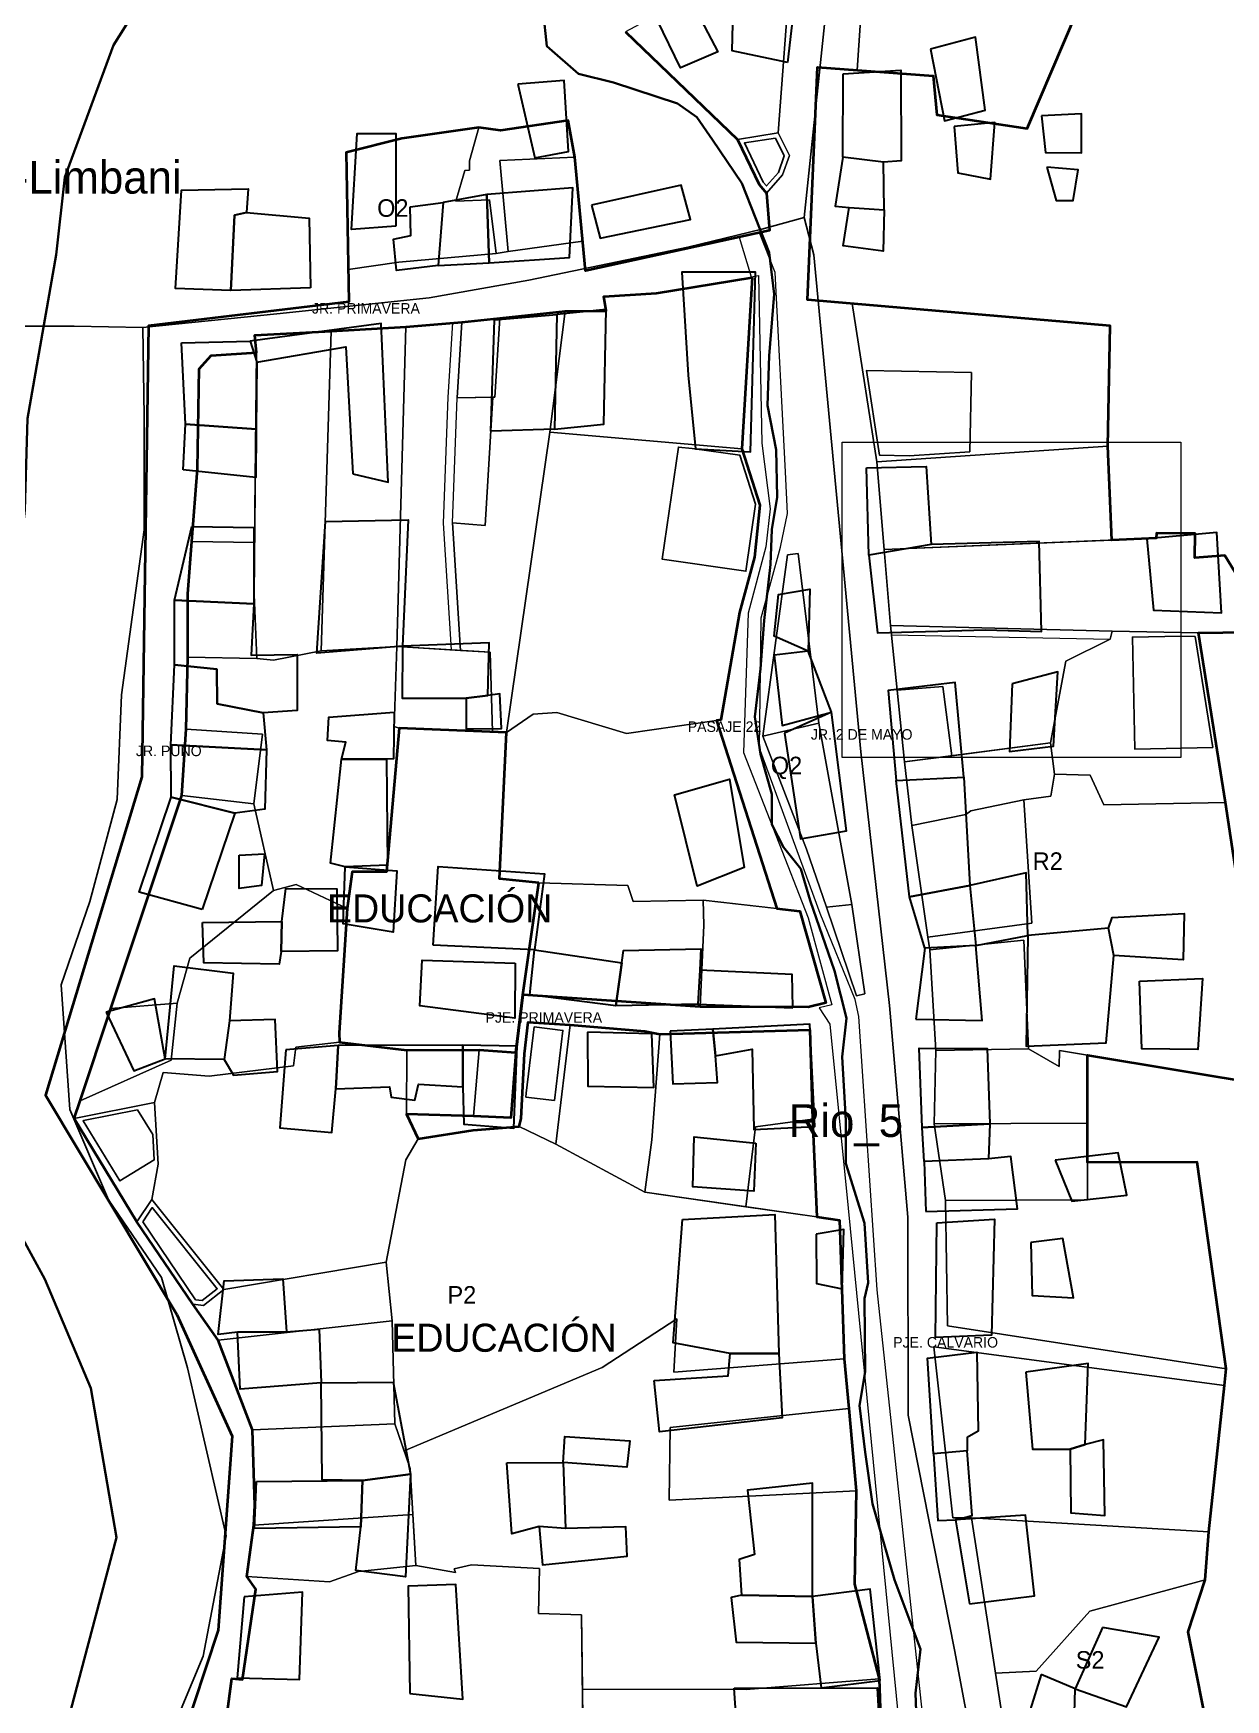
# Model space of a CAD drawing. Header units: metres. Extents: x 425183 to 426000, y 8434421 to 8436790.
# Drawn here: x 425472.6 to 425600, y 8435413.9 to 8435591.9 of the extents above; entities that cross this region are included whole.
import ezdxf
from ezdxf.enums import TextEntityAlignment as Align

# ---------------------------------------------------------------- set-up
doc = ezdxf.new("R2010")
doc.units = ezdxf.units.M
for name, color, linetype, lineweight in [('01_RIOS_Y_CUENCAS', 140, 'Continuous', 35), ('02_CALLES_Y_VIAS', 7, 'Continuous', 25), ('03_MANZANAS_ROTULOS', 6, 'Continuous', 35), ('04_LOTES_PREDIALES', 7, 'Continuous', 15), ('05_HUELLAS_CASAS_USUARIO', 30, 'Continuous', 30), ('06_HUELLAS_CASAS_COMPLEMENTO', 4, 'Continuous', 25), ('07_EQUIPAMIENTOS', 3, 'Continuous', 40)]:
    doc.layers.add(name, color=color, linetype=linetype, lineweight=lineweight)
doc.layers.add('08_TOPONIMIA_ROTULOS', color=7, linetype='Continuous')

msp = doc.modelspace()

# ---------------------------------------------------------------- linework, layer by layer
at = {"layer": '01_RIOS_Y_CUENCAS'}
for points in [[(425459.67, 8435269.37), (425460.28, 8435287.76), (425459.98, 8435300.02), (425463.96, 8435319.65), (425463.96, 8435333.44), (425463.35, 8435347.24), (425461.2, 8435361.95), (425461.2, 8435376.06), (425466.42, 8435391.39), (425476.23, 8435411.62), (425481.44, 8435431.24), (425478.68, 8435447.19), (425473.77, 8435458.84), (425466.72, 8435471.71), (425464.27, 8435487.96), (425464.27, 8435496.24), (425465.19, 8435513.1), (425470.09, 8435525.98), (425471.63, 8435541), (425471.93, 8435550.81), (425475, 8435568.29), (425475.92, 8435576.57), (425481.13, 8435590.67), (425485.73, 8435598.03)], [(425567.05, 8435408.86), (425566.82, 8435414.61), (425567.36, 8435419.29), (425564.6, 8435426.72), (425562.22, 8435434.85), (425561.46, 8435440.36), (425560.84, 8435445.35), (425561.46, 8435448.95), (425561.38, 8435456.77), (425561.76, 8435458.45), (425561.38, 8435464.81), (425559.39, 8435471.18), (425559.39, 8435475.78), (425559.01, 8435482.6), (425559.47, 8435486.74), (425558.16, 8435491.79), (425555.56, 8435499.31), (425554.56, 8435502.68), (425552.72, 8435504.98), (425551.49, 8435507.43), (425551.49, 8435510.65), (425550.27, 8435514.94), (425549.65, 8435518.93), (425550.27, 8435524.06), (425550.65, 8435529.2), (425551.34, 8435535.18), (425551.49, 8435538.93), (425552.03, 8435542.38), (425551.95, 8435547.44), (425551.03, 8435552.19), (425551.19, 8435557.48), (425551.72, 8435564.07), (425551.19, 8435568.52), (425548.27, 8435575.95), (425545.13, 8435580.55), (425543.45, 8435583), (425541.38, 8435584.46), (425534.55, 8435586.68), (425530.8, 8435587.6), (425527.43, 8435590.59), (425527.04, 8435594.27)]]:
    msp.add_lwpolyline(points, dxfattribs=at)
at = {"layer": '02_CALLES_Y_VIAS'}
for points in [[(425447.2, 8435354.17), (425451.46, 8435356.92), (425471.94, 8435355.45), (425513.08, 8435352.6), (425531.96, 8435349.69), (425554.19, 8435350.13), (425565.2, 8435356.28), (425576.19, 8435366.53), (425574.22, 8435402.17), (425570.99, 8435419.24), (425566.06, 8435444.29), (425566, 8435465.45), (425564.06, 8435488.09), (425560.99, 8435515.19), (425555.98, 8435568.27), (425554.94, 8435572.26), (425557.67, 8435598.35)], [(425484.26, 8435560.51), (425498.59, 8435561.98), (425514.84, 8435563.67), (425525.49, 8435565.59), (425542.51, 8435569.11), (425550.4, 8435571.03), (425554.94, 8435572.26)], [(425471.94, 8435355.45), (425474.1, 8435360.31), (425472.61, 8435369.81), (425477.66, 8435384.22), (425485.02, 8435404.92), (425490.69, 8435418.56), (425493.15, 8435431.43), (425489.01, 8435449.37), (425486.25, 8435459.03), (425480.58, 8435467.31), (425476.44, 8435476.96), (425475.52, 8435490.3), (425478.58, 8435499.19), (425481.5, 8435510.07), (425481.96, 8435521.26), (425484.41, 8435538.89), (425484.41, 8435551), (425484.26, 8435560.51), (425476.9, 8435560.66), (425466.63, 8435560.66), (425458.04, 8435560.66), (425454.86, 8435563.38)]]:
    msp.add_lwpolyline(points, dxfattribs=at)
at = {"layer": '04_LOTES_PREDIALES'}
for points in [[(425597.25, 8435636.02), (425596.51, 8435633.26), (425589.92, 8435625.15), (425586.67, 8435600.32), (425578.76, 8435581.78), (425569.12, 8435583.23), (425568.73, 8435587.41), (425560.61, 8435588.02), (425561.93, 8435607.67), (425563.08, 8435617.91), (425563.73, 8435628.69), (425566.29, 8435641.13), (425574.08, 8435641.5), (425578.21, 8435634.94), (425578.57, 8435634.06), (425576.37, 8435626.68), (425579.97, 8435626.59), (425579.91, 8435635.04), (425579.24, 8435636.26), (425578.53, 8435638.66), (425579.77, 8435638.84), (425597.25, 8435636.02)], [(425586.67, 8435600.32), (425575.57, 8435599.98), (425570.67, 8435605.99), (425561.93, 8435607.67), (425560.61, 8435588.02), (425568.73, 8435587.41), (425569.12, 8435583.23), (425578.76, 8435581.78), (425586.67, 8435600.32)], [(425547.81, 8435580.61), (425552.15, 8435581.31), (425553.48, 8435598.86), (425549.48, 8435599.44), (425535.83, 8435592.1), (425547.81, 8435580.61)], [(425529.71, 8435582.63), (425530.44, 8435578.7), (425531.27, 8435569.73), (425523.29, 8435568.65), (425522.01, 8435568.42), (425511.6, 8435567.5), (425506.21, 8435566.72), (425505.98, 8435579.22), (425511.94, 8435580.72), (425520.16, 8435581.88), (425522.49, 8435581.57), (425529.71, 8435582.63)], [(425519.18, 8435578.32), (425520.16, 8435581.88), (425511.94, 8435580.72), (425505.98, 8435579.22), (425506.21, 8435566.72), (425511.6, 8435567.5), (425522.01, 8435568.42), (425521.31, 8435574.17), (425517.72, 8435574.02), (425518.67, 8435577.28), (425519.17, 8435577.32), (425519.18, 8435578.32)], [(425529.71, 8435582.63), (425522.49, 8435581.57), (425520.16, 8435581.88), (425519.18, 8435578.32), (425519.17, 8435577.32), (425518.67, 8435577.28), (425517.72, 8435574.02), (425521.31, 8435574.17), (425522.01, 8435568.42), (425523.29, 8435568.65), (425522.4, 8435578.36), (425530.44, 8435578.7), (425529.71, 8435582.63)], [(425552.15, 8435581.31), (425547.81, 8435580.61), (425550.12, 8435575.79), (425550.89, 8435574.87), (425552.62, 8435576.82), (425553.35, 8435578.89), (425552.15, 8435581.31)], [(425530.44, 8435578.7), (425522.4, 8435578.36), (425523.29, 8435568.65), (425531.27, 8435569.73), (425530.44, 8435578.7)], [(425549.37, 8435565.86), (425539.16, 8435564.18), (425533.52, 8435563.83), (425533.78, 8435562.3), (425529.38, 8435562.27), (425527.75, 8435549.32), (425548.28, 8435547.55), (425549.37, 8435565.86)], [(425522.42, 8435561.51), (425521.86, 8435553.08), (425521.66, 8435553.07), (425520.84, 8435539.35), (425517.35, 8435539.63), (425518.2, 8435526.01), (425521.39, 8435525.81), (425521.63, 8435517.31), (425523.13, 8435517.26), (425527.75, 8435549.32), (425529.38, 8435562.27), (425522.42, 8435561.51)], [(425587.65, 8435560.69), (425560.06, 8435563.07), (425562.71, 8435546.17), (425587.4, 8435547.84), (425587.65, 8435560.69)], [(425587.65, 8435560.69), (425587.4, 8435547.84), (425587.81, 8435537.8), (425592.56, 8435537.99), (425592.57, 8435538.54), (425596.72, 8435538.51), (425596.69, 8435535.91), (425599.88, 8435536.14), (425604.86, 8435527.99), (425597.06, 8435527.9), (425599.95, 8435509.78), (425604.51, 8435479.57), (425585.22, 8435482.77), (425585.22, 8435475.52), (425585.22, 8435471.32), (425596.92, 8435471.33), (425600.04, 8435449.25), (425570.25, 8435453.85), (425570.02, 8435467.25), (425568.82, 8435475.42), (425569.02, 8435483.26), (425568.35, 8435494.04), (425568.16, 8435495.38), (425566.43, 8435507.3), (425565.64, 8435514.11), (425564.87, 8435521.77), (425564.17, 8435528.68), (425563.48, 8435536.8), (425562.71, 8435546.17), (425560.06, 8435563.07), (425587.65, 8435560.69)], [(425504.38, 8435560.14), (425496.24, 8435559.68), (425496.4, 8435557.84), (425496.14, 8435531.99), (425496.43, 8435525.14), (425498.22, 8435524.98), (425503.33, 8435525.96), (425504.38, 8435560.14)], [(425512.36, 8435560.58), (425504.38, 8435560.14), (425503.33, 8435525.96), (425511.41, 8435526.44), (425512.36, 8435560.58)], [(425512.36, 8435560.58), (425511.41, 8435526.44), (425518.2, 8435526.01), (425517.35, 8435539.63), (425520.84, 8435539.35), (425521.66, 8435553.07), (425517.86, 8435553.01), (425518.34, 8435561.1), (425512.36, 8435560.58)], [(425517.22, 8435526.07), (425518.2, 8435526.01), (425517.35, 8435539.63), (425517.86, 8435553.01), (425518.34, 8435561.1), (425517.34, 8435561.01), (425516.86, 8435553.06), (425516.36, 8435539.6), (425517.22, 8435526.07)], [(425518.34, 8435561.1), (425517.86, 8435553.01), (425521.86, 8435553.08), (425522.42, 8435561.51), (425518.34, 8435561.1)], [(425490.28, 8435556.11), (425490.09, 8435545.41), (425489.5, 8435537.64), (425496.2, 8435537.54), (425496.4, 8435557.84), (425491.56, 8435557.52), (425490.28, 8435556.11)], [(425527.75, 8435549.32), (425523.13, 8435517.26), (425525.97, 8435519.22), (425528.51, 8435519.39), (425535.93, 8435517.15), (425546.03, 8435518.61), (425548.03, 8435530.08), (425549.62, 8435535.97), (425550.19, 8435541.54), (425548.28, 8435547.55), (425527.75, 8435549.32)], [(425559.01, 8435548.25), (425595.19, 8435548.25), (425595.19, 8435514.57), (425559.01, 8435514.57), (425559.01, 8435548.25)], [(425587.4, 8435547.84), (425562.71, 8435546.17), (425563.48, 8435536.8), (425587.81, 8435537.8), (425587.4, 8435547.84)], [(425489.05, 8435532.05), (425489.08, 8435525.3), (425496.43, 8435525.14), (425496.14, 8435531.99), (425496.2, 8435537.54), (425489.5, 8435537.64), (425489.05, 8435532.05)], [(425596.69, 8435535.91), (425596.72, 8435538.51), (425592.57, 8435538.54), (425592.56, 8435537.99), (425563.48, 8435536.8), (425564.17, 8435528.68), (425587.86, 8435528.08), (425597.06, 8435527.9), (425604.86, 8435527.99), (425599.88, 8435536.14), (425596.69, 8435535.91)], [(425554.28, 8435536.36), (425553.14, 8435536.23), (425550.51, 8435516.86), (425556.51, 8435518.25), (425554.28, 8435536.36)], [(425554.28, 8435536.36), (425556.51, 8435518.25), (425560.02, 8435498.86), (425561.42, 8435489.31), (425560.54, 8435489.12), (425557.33, 8435498.59), (425555.17, 8435504.77), (425550.51, 8435516.86), (425553.14, 8435536.23), (425554.28, 8435536.36)], [(425587.65, 8435527.2), (425587.86, 8435528.08), (425564.17, 8435528.68), (425564.87, 8435521.77), (425569.75, 8435522.15), (425570.7, 8435514.76), (425581.26, 8435516.13), (425582.89, 8435524.88), (425587.65, 8435527.2)], [(425564.27, 8435527.68), (425587.65, 8435527.2), (425587.86, 8435528.08), (425564.17, 8435528.68), (425564.27, 8435527.68)], [(425597.06, 8435527.9), (425587.86, 8435528.08), (425587.65, 8435527.2), (425582.89, 8435524.88), (425581.26, 8435516.13), (425581.7, 8435512.81), (425585.5, 8435512.69), (425586.95, 8435509.5), (425599.95, 8435509.78), (425597.06, 8435527.9)], [(425488.89, 8435517.61), (425497.03, 8435517.08), (425496.11, 8435509.63), (425498.21, 8435500.37), (425500.63, 8435501), (425506.1, 8435498.43), (425506.63, 8435502.34), (425510.28, 8435502.36), (425511.64, 8435517.7), (425511.13, 8435517.9), (425511.41, 8435526.44), (425503.33, 8435525.96), (425498.22, 8435524.98), (425496.43, 8435525.14), (425489.08, 8435525.3), (425488.89, 8435517.61)], [(425511.41, 8435526.44), (425511.13, 8435517.9), (425511.64, 8435517.7), (425521.63, 8435517.31), (425521.39, 8435525.81), (425511.41, 8435526.44)], [(425569.75, 8435522.15), (425564.87, 8435521.77), (425565.64, 8435514.11), (425570.7, 8435514.76), (425569.75, 8435522.15)], [(425535.93, 8435517.15), (425528.51, 8435519.39), (425525.97, 8435519.22), (425523.13, 8435517.26), (425522.36, 8435501.62), (425526.59, 8435501.18), (425536.08, 8435500.89), (425536.65, 8435499.18), (425544.15, 8435499.32), (425552, 8435498.44), (425545.58, 8435518.54), (425535.93, 8435517.15)], [(425488.41, 8435510.52), (425496.11, 8435509.63), (425497.03, 8435517.08), (425488.89, 8435517.61), (425488.41, 8435510.52)], [(425556.51, 8435518.25), (425550.51, 8435516.86), (425555.17, 8435504.77), (425557.33, 8435498.59), (425560.02, 8435498.86), (425556.51, 8435518.25)], [(425581.26, 8435516.13), (425565.64, 8435514.11), (425566.43, 8435507.3), (425572.21, 8435508.49), (425572.73, 8435508.89), (425578.41, 8435510.04), (425581.28, 8435510.44), (425581.7, 8435512.81), (425581.26, 8435516.13)], [(425599.95, 8435509.78), (425586.95, 8435509.5), (425585.5, 8435512.69), (425581.7, 8435512.81), (425581.28, 8435510.44), (425578.41, 8435510.04), (425579.26, 8435496.87), (425568.16, 8435495.38), (425568.35, 8435494.04), (425578.4, 8435495.07), (425578.92, 8435483.43), (425582.17, 8435481.57), (425582.21, 8435483.27), (425604.51, 8435479.57), (425599.95, 8435509.78)], [(425487.92, 8435488.32), (425489.27, 8435493.13), (425498.21, 8435500.37), (425496.11, 8435509.63), (425488.41, 8435510.52), (425480.84, 8435487.75), (425487.92, 8435488.32)], [(425578.41, 8435510.04), (425572.73, 8435508.89), (425572.21, 8435508.49), (425566.43, 8435507.3), (425568.16, 8435495.38), (425579.26, 8435496.87), (425578.41, 8435510.04)], [(425476.91, 8435475.99), (425485.49, 8435477.71), (425486.41, 8435480.93), (425491.34, 8435480.51), (425500.37, 8435481.63), (425500.6, 8435483.62), (425505.26, 8435484.16), (425505.22, 8435485.16), (425506.1, 8435498.43), (425500.63, 8435501), (425498.21, 8435500.37), (425489.27, 8435493.13), (425487.92, 8435488.32), (425487.28, 8435482.25), (425477.57, 8435477.88), (425476.91, 8435475.99)], [(425544.2, 8435496.67), (425544.15, 8435499.32), (425536.65, 8435499.18), (425536.08, 8435500.89), (425526.59, 8435501.18), (425524.85, 8435489.21), (425543.8, 8435487.93), (425544.2, 8435496.67)], [(425554.48, 8435498.16), (425544.15, 8435499.32), (425544.2, 8435496.67), (425543.8, 8435487.93), (425555.35, 8435487.91), (425557.25, 8435488.35), (425554.48, 8435498.16)], [(425560.02, 8435498.86), (425557.33, 8435498.59), (425560.54, 8435489.12), (425561.42, 8435489.31), (425560.02, 8435498.86)], [(425578.4, 8435495.07), (425568.35, 8435494.04), (425569.02, 8435483.26), (425578.92, 8435483.43), (425578.4, 8435495.07)], [(425477.57, 8435477.88), (425487.28, 8435482.25), (425487.92, 8435488.32), (425480.84, 8435487.75), (425477.57, 8435477.88)], [(425529.93, 8435486.02), (425525.44, 8435486.29), (425525.05, 8435482.91), (425524.68, 8435476.02), (425524.46, 8435475.15), (425528.38, 8435473.26), (425529.93, 8435486.02)], [(425539.52, 8435485.01), (425537.9, 8435485.34), (425529.93, 8435486.02), (425528.38, 8435473.26), (425537.89, 8435468.15), (425538.66, 8435473.74), (425539.52, 8435485.01)], [(425555.52, 8435485.47), (425539.52, 8435485.01), (425538.66, 8435473.74), (425537.89, 8435468.15), (425548.68, 8435466.58), (425549.74, 8435475.12), (425555.83, 8435475.92), (425555.52, 8435485.47)], [(425492.91, 8435457.73), (425510.26, 8435460.65), (425512.35, 8435471.6), (425513.69, 8435473.83), (425512.45, 8435476.45), (425512.46, 8435483.3), (425505.26, 8435484.16), (425500.6, 8435483.62), (425500.37, 8435481.63), (425491.34, 8435480.51), (425486.41, 8435480.93), (425485.49, 8435477.71), (425485.91, 8435471.13), (425485.23, 8435467.34), (425492.91, 8435457.73)], [(425520.21, 8435483.34), (425512.46, 8435483.3), (425512.45, 8435476.45), (425519.6, 8435476.27), (425520.21, 8435483.34)], [(425524.1, 8435483.05), (425520.21, 8435483.34), (425519.6, 8435476.27), (425523.59, 8435476.07), (425524.1, 8435483.05)], [(425582.21, 8435483.27), (425582.17, 8435481.57), (425578.92, 8435483.43), (425569.02, 8435483.26), (425568.82, 8435475.42), (425585.22, 8435475.52), (425585.22, 8435482.77), (425582.21, 8435483.27)], [(425476.91, 8435475.99), (425483.63, 8435464.98), (425485.23, 8435467.34), (425485.91, 8435471.13), (425485.49, 8435477.71), (425476.91, 8435475.99)], [(425558.72, 8435465.13), (425537.89, 8435468.15), (425528.38, 8435473.26), (425524.46, 8435475.15), (425519.57, 8435474.75), (425513.69, 8435473.83), (425512.35, 8435471.6), (425510.26, 8435460.65), (425510.9, 8435454.38), (425511.17, 8435443.39), (425512.18, 8435440.51), (425533.34, 8435449.4), (425541.34, 8435454.6), (425541.01, 8435448.91), (425559.2, 8435450.34), (425558.72, 8435465.13)], [(425555.83, 8435475.92), (425549.74, 8435475.12), (425548.68, 8435466.58), (425556.3, 8435465.48), (425555.83, 8435475.92)], [(425585.22, 8435475.52), (425568.82, 8435475.42), (425570.02, 8435467.25), (425585.22, 8435467.32), (425585.22, 8435475.52)], [(425600.04, 8435449.25), (425596.92, 8435471.33), (425585.22, 8435471.32), (425585.22, 8435467.32), (425570.02, 8435467.25), (425570.25, 8435453.85), (425600.04, 8435449.25)], [(425483.63, 8435464.98), (425489.6, 8435456.16), (425490.74, 8435456.03), (425492.91, 8435457.73), (425485.23, 8435467.34), (425483.63, 8435464.98)], [(425510.26, 8435460.65), (425492.91, 8435457.73), (425490.74, 8435456.03), (425489.6, 8435456.16), (425492.31, 8435452.32), (425510.9, 8435454.38), (425510.26, 8435460.65)], [(425510.9, 8435454.38), (425492.31, 8435452.32), (425495.99, 8435442.75), (425511.17, 8435443.39), (425510.9, 8435454.38)], [(425540.62, 8435442.98), (425559.71, 8435445.01), (425559.2, 8435450.34), (425541.01, 8435448.91), (425541.34, 8435454.6), (425533.34, 8435449.4), (425512.18, 8435440.51), (425512.84, 8435438.62), (425513.44, 8435428.24), (425517.67, 8435427.48), (425517.52, 8435427.9), (425519.37, 8435428.33), (425526.66, 8435427.93), (425526.53, 8435423.13), (425531.13, 8435422.98), (425531.23, 8435415.03), (425548.73, 8435415), (425562.94, 8435416.13), (425560.3, 8435426.25), (425560.48, 8435436.24), (425540.5, 8435435.23), (425540.62, 8435442.98)], [(425599.87, 8435447.49), (425568.79, 8435451.62), (425570.82, 8435433.33), (425572.82, 8435433.34), (425598.17, 8435431.83), (425599.87, 8435447.49)], [(425599.87, 8435447.49), (425598.17, 8435431.83), (425597.8, 8435426.7), (425595.96, 8435421.15), (425598.43, 8435408.84), (425598.74, 8435396.85), (425591.88, 8435388.77), (425596.47, 8435386.77), (425593.24, 8435380), (425591.68, 8435361.62), (425589.85, 8435357.02), (425589.28, 8435354.43), (425581.47, 8435359.01), (425577.64, 8435362.81), (425579.67, 8435371.27), (425578.99, 8435380.29), (425577.8, 8435391.63), (425576.77, 8435400.67), (425576.3, 8435410.81), (425575.37, 8435416.74), (425572.82, 8435433.34), (425570.82, 8435433.33), (425568.79, 8435451.62), (425599.87, 8435447.49)], [(425559.71, 8435445.01), (425540.62, 8435442.98), (425540.5, 8435435.23), (425560.48, 8435436.24), (425559.71, 8435445.01)], [(425511.17, 8435443.39), (425495.99, 8435442.75), (425496.24, 8435434.65), (425496.11, 8435432.56), (425513.12, 8435433.68), (425512.84, 8435438.62), (425511.17, 8435443.39)], [(425513.12, 8435433.68), (425496.11, 8435432.56), (425495.37, 8435427.06), (425504.21, 8435426.51), (425507.32, 8435427.61), (425513.44, 8435428.24), (425513.12, 8435433.68)], [(425598.17, 8435431.83), (425572.82, 8435433.34), (425575.37, 8435416.74), (425579.72, 8435416.94), (425585.45, 8435423.36), (425597.8, 8435426.7), (425598.17, 8435431.83)], [(425531.13, 8435422.98), (425526.53, 8435423.13), (425526.66, 8435427.93), (425519.37, 8435428.33), (425517.52, 8435427.9), (425517.67, 8435427.48), (425513.44, 8435428.24), (425507.32, 8435427.61), (425504.21, 8435426.51), (425495.37, 8435427.06), (425496.32, 8435425.71), (425494.9, 8435416.06), (425493.75, 8435416.16), (425492.32, 8435405.16), (425490.29, 8435404.89), (425487.52, 8435395.33), (425513.36, 8435395.65), (425513.33, 8435398.45), (425523.89, 8435400.7), (425531.4, 8435401.88), (425531.13, 8435422.98)], [(425595.96, 8435421.15), (425597.8, 8435426.7), (425585.45, 8435423.36), (425579.72, 8435416.94), (425575.37, 8435416.74), (425576.3, 8435410.81), (425582.9, 8435410.89), (425586.14, 8435409.85), (425590.02, 8435409.5), (425595.32, 8435409.77), (425598.43, 8435408.84), (425595.96, 8435421.15)], [(425562.94, 8435416.13), (425548.73, 8435415), (425531.23, 8435415.03), (425531.4, 8435401.88), (425534.71, 8435401.32), (425538.04, 8435399.71), (425553.25, 8435403.14), (425563.55, 8435403.2), (425563.32, 8435405.69), (425562.94, 8435416.13)]]:
    msp.add_lwpolyline(points, close=True, dxfattribs=at)
for points in [[(425553.48, 8435598.86), (425552.15, 8435581.31), (425553.35, 8435578.89), (425552.62, 8435576.82), (425550.89, 8435574.87), (425550.12, 8435575.79), (425547.81, 8435580.61), (425535.83, 8435592.1)], [(425568.28, 8435405.77), (425562.73, 8435457.7), (425560.76, 8435486.89), (425560.76, 8435486.89), (425560.4, 8435488.73), (425556.64, 8435497.91), (425550.15, 8435515.58), (425550.33, 8435529.48), (425552.42, 8435537.04), (425553.16, 8435540.65), (425552.92, 8435545.11), (425551.82, 8435566.38), (425550.16, 8435570.63), (425548, 8435570.16), (425549.27, 8435565.92), (425550.05, 8435566.06), (425550.4, 8435548.14), (425551.31, 8435541.14), (425550.82, 8435537.09), (425548.94, 8435529.98), (425548.44, 8435515.09), (425555.35, 8435497.43), (425557.89, 8435488.15), (425556.55, 8435487.83), (425557.66, 8435486.08), (425559.65, 8435466.42), (425565.67, 8435405.26)]]:
    msp.add_lwpolyline(points, dxfattribs=at)
at = {"layer": '05_HUELLAS_CASAS_USUARIO'}
for points in [[(425553.14, 8435588.83), (425547.24, 8435590.06), (425547.47, 8435600.1), (425554.44, 8435599.94), (425553.14, 8435588.83)], [(425539.26, 8435593.32), (425543.17, 8435594.78), (425545.7, 8435589.95), (425541.72, 8435588.26), (425539.26, 8435593.32)], [(425568.43, 8435590.26), (425569.93, 8435582.61), (425574.27, 8435583.74), (425573.26, 8435591.53), (425568.43, 8435590.26)], [(425524.32, 8435586.53), (425526.16, 8435578.64), (425529.76, 8435579.32), (425529.3, 8435586.91), (425524.32, 8435586.53)], [(425559.1, 8435587.63), (425565.26, 8435588), (425565.29, 8435578.32), (425563.42, 8435578.18), (425559.05, 8435578.72), (425559.1, 8435587.63)], [(425580.29, 8435583.13), (425580.73, 8435579.23), (425584.58, 8435579.17), (425584.57, 8435583.35), (425580.29, 8435583.13)], [(425570.98, 8435581.99), (425571.34, 8435577.04), (425574.85, 8435576.36), (425575.32, 8435582.42), (425570.98, 8435581.99)], [(425511.29, 8435571.35), (425506.54, 8435570.97), (425507.15, 8435581.24), (425511.29, 8435581.24), (425511.29, 8435571.35)], [(425559.05, 8435578.72), (425558.23, 8435573.48), (425559.73, 8435573.35), (425563.48, 8435573.1), (425563.42, 8435578.18), (425559.05, 8435578.72)], [(425580.87, 8435577.63), (425581.86, 8435574.08), (425583.68, 8435574.09), (425584.23, 8435577.36), (425580.87, 8435577.63)], [(425493.66, 8435564.46), (425487.76, 8435564.69), (425488.38, 8435575.19), (425495.5, 8435575.34), (425495.35, 8435572.81), (425494.05, 8435572.5), (425493.66, 8435564.46)], [(425515.81, 8435567.14), (425521.26, 8435567.44), (425521.03, 8435574.73), (425516.35, 8435573.88), (425515.81, 8435567.14)], [(425521.26, 8435567.44), (425529.84, 8435567.98), (425530.22, 8435575.42), (425521.03, 8435574.73), (425521.26, 8435567.44)], [(425532.22, 8435573.58), (425533.14, 8435570.05), (425542.79, 8435572.04), (425541.8, 8435575.72), (425532.22, 8435573.58)], [(425502.17, 8435564.76), (425493.66, 8435564.46), (425494.05, 8435572.5), (425495.35, 8435572.81), (425502.02, 8435572.2), (425502.17, 8435564.76)], [(425512.83, 8435573.42), (425516.35, 8435573.88), (425515.81, 8435567.14), (425511.37, 8435566.6), (425511.06, 8435569.97), (425512.9, 8435570.36), (425512.83, 8435573.42)], [(425563.48, 8435573.1), (425563.38, 8435568.66), (425559.11, 8435569.24), (425559.73, 8435573.35), (425563.48, 8435573.1)], [(425543.33, 8435547.56), (425549.21, 8435547.23), (425549.72, 8435566.44), (425541.87, 8435566.42), (425542.53, 8435555.42), (425543.33, 8435547.56)], [(425521.85, 8435561.35), (425528.5, 8435561.92), (425528.26, 8435549.67), (425521.46, 8435549.44), (425521.85, 8435561.35)], [(425528.26, 8435549.67), (425533.51, 8435550.17), (425533.76, 8435562.43), (425528.5, 8435561.92), (425528.26, 8435549.67)], [(425506.69, 8435544.87), (425510.48, 8435543.98), (425509.73, 8435560.96), (425495.72, 8435559.04), (425496.43, 8435556.82), (425505.95, 8435558.45), (425506.69, 8435544.87)], [(425488.37, 8435558.88), (425495.72, 8435559.04), (425496.43, 8435556.82), (425496.38, 8435549.65), (425488.81, 8435550.18), (425488.37, 8435558.88)], [(425488.55, 8435545.31), (425488.81, 8435550.18), (425496.38, 8435549.65), (425496.33, 8435544.49), (425488.55, 8435545.31)], [(425561.6, 8435545.52), (425567.98, 8435545.68), (425568.49, 8435537.33), (425561.84, 8435536.19), (425561.6, 8435545.52)], [(425487.63, 8435531.38), (425489.48, 8435539.25), (425496.13, 8435539.13), (425496.1, 8435530.99), (425487.63, 8435531.38)], [(425511.99, 8435526.47), (425502.85, 8435525.72), (425503.78, 8435539.78), (425512.61, 8435539.95), (425511.99, 8435526.47)], [(425561.84, 8435536.19), (425562.78, 8435527.91), (425574.33, 8435528.22), (425580.29, 8435528.03), (425580.05, 8435537.64), (425568.49, 8435537.33), (425561.84, 8435536.19)], [(425591.54, 8435537.95), (425592.26, 8435530.3), (425599.55, 8435530.04), (425599.04, 8435538.6), (425591.54, 8435537.95)], [(425555.35, 8435525.94), (425551.71, 8435527.53), (425552.18, 8435531.99), (425555.55, 8435532.55), (425555.35, 8435525.94)], [(425487.63, 8435531.38), (425496.1, 8435530.99), (425495.84, 8435525.49), (425500.74, 8435525.57), (425500.76, 8435519.58), (425497.12, 8435519.36), (425492.21, 8435520.32), (425492.17, 8435524.01), (425487.65, 8435524.49), (425487.63, 8435531.38)], [(425511.99, 8435526.47), (425511.97, 8435520.9), (425518.8, 8435520.92), (425521.14, 8435521.18), (425521.27, 8435526.81), (425511.99, 8435526.47)], [(425487.25, 8435515.92), (425487.65, 8435524.49), (425492.17, 8435524.01), (425492.21, 8435520.32), (425497.12, 8435519.36), (425497.48, 8435515.4), (425487.25, 8435515.92)], [(425555.35, 8435525.94), (425551.71, 8435525.51), (425552.58, 8435518), (425557.86, 8435519.4), (425555.35, 8435525.94)], [(425577.15, 8435522.45), (425576.89, 8435515.21), (425581.59, 8435515.78), (425582.05, 8435523.72), (425577.15, 8435522.45)], [(425518.8, 8435520.92), (425518.81, 8435517.65), (425522.59, 8435517.66), (425522.4, 8435521.39), (425521.14, 8435521.18), (425518.8, 8435520.92)], [(425572, 8435512.48), (425571.06, 8435522.58), (425563.91, 8435521.72), (425564.78, 8435512.11), (425572, 8435512.48)], [(425505.47, 8435514.38), (425505.96, 8435516.22), (425503.99, 8435516.39), (425504.13, 8435518.9), (425511.1, 8435519.41), (425511.04, 8435514.43), (425510.3, 8435514.39), (425505.47, 8435514.38)], [(425552.82, 8435517.16), (425554.54, 8435505.89), (425559.44, 8435506.74), (425557.86, 8435519.4), (425552.82, 8435517.16)], [(425487.27, 8435510.35), (425487.25, 8435515.92), (425497.48, 8435515.4), (425497.29, 8435509.06), (425494.07, 8435508.63), (425487.27, 8435510.35)], [(425505.89, 8435502.89), (425504.31, 8435503.3), (425505.47, 8435514.38), (425510.3, 8435514.39), (425510.41, 8435503.08), (425505.89, 8435502.89)], [(425541.07, 8435510.58), (425546.95, 8435512.27), (425548.52, 8435502.81), (425543.48, 8435500.84), (425541.07, 8435510.58)], [(425564.78, 8435512.11), (425572, 8435512.48), (425572.64, 8435500.9), (425566.2, 8435499.7), (425564.78, 8435512.11)], [(425490.6, 8435498.32), (425483.86, 8435500.18), (425487.27, 8435510.35), (425494.07, 8435508.63), (425490.6, 8435498.32)], [(425494.55, 8435504.14), (425497.25, 8435504.29), (425496.95, 8435500.91), (425494.56, 8435500.59), (425494.55, 8435504.14)], [(425505.89, 8435502.89), (425511.39, 8435502.45), (425510.99, 8435495.91), (425505.66, 8435496.8), (425505.89, 8435502.89)], [(425515.3, 8435494.51), (425515.83, 8435502.94), (425527.19, 8435502.13), (425526.11, 8435494.01), (425515.3, 8435494.51)], [(425573.29, 8435494.5), (425578.82, 8435495.56), (425578.66, 8435502.24), (425572.64, 8435500.9), (425573.29, 8435494.5)], [(425499.11, 8435497.04), (425499.52, 8435500.59), (425504.98, 8435500.54), (425505.07, 8435493.92), (425499.05, 8435493.84), (425499.11, 8435497.04)], [(425567.83, 8435494.2), (425566.2, 8435499.7), (425572.64, 8435500.9), (425573.29, 8435494.5), (425567.83, 8435494.2)], [(425587.44, 8435496.35), (425587.85, 8435497.47), (425595.56, 8435497.91), (425595.43, 8435492.96), (425588.01, 8435493.43), (425587.44, 8435496.35)], [(425490.63, 8435496.94), (425499.11, 8435497.04), (425499.05, 8435493.84), (425498.84, 8435492.51), (425490.78, 8435492.63), (425490.63, 8435496.94)], [(425578.82, 8435495.56), (425578.65, 8435483.72), (425587.19, 8435484.1), (425588.01, 8435493.43), (425587.44, 8435496.35), (425578.82, 8435495.56)], [(425566.87, 8435486.61), (425573.94, 8435486.49), (425573.29, 8435494.5), (425567.83, 8435494.2), (425566.87, 8435486.61)], [(425524.06, 8435492.59), (425524.01, 8435486.74), (425513.85, 8435488.03), (425514.11, 8435492.91), (425524.06, 8435492.59)], [(425534.81, 8435488.05), (425525.63, 8435489.21), (425526.11, 8435494.01), (425535.45, 8435492.62), (425534.81, 8435488.05)], [(425543.57, 8435488.22), (425534.81, 8435488.05), (425535.64, 8435493.97), (425543.9, 8435494.13), (425543.77, 8435491.84), (425543.57, 8435488.22)], [(425486.64, 8435482.37), (425487.6, 8435492.33), (425493.9, 8435491.52), (425493.5, 8435486.43), (425492.95, 8435482.32), (425486.64, 8435482.37)], [(425553.73, 8435487.83), (425553.65, 8435491.38), (425543.77, 8435491.84), (425543.57, 8435488.22), (425553.73, 8435487.83)], [(425590.76, 8435490.69), (425597.49, 8435490.95), (425597.02, 8435483.36), (425591.03, 8435483.45), (425590.76, 8435490.69)], [(425480.32, 8435487.37), (425483.29, 8435481.11), (425486.64, 8435482.37), (425485.5, 8435488.78), (425480.32, 8435487.37)], [(425492.95, 8435482.32), (425493.94, 8435480.65), (425498.63, 8435481.02), (425498.4, 8435486.59), (425493.5, 8435486.43), (425492.95, 8435482.32)], [(425540.62, 8435485.33), (425540.91, 8435479.69), (425545.68, 8435479.84), (425545.46, 8435482.7), (425545.17, 8435485.55), (425540.62, 8435485.33)], [(425545.46, 8435482.7), (425549.38, 8435483.4), (425549.55, 8435474.84), (425556.06, 8435475.14), (425555.54, 8435486.07), (425545.17, 8435485.55), (425545.46, 8435482.7)], [(425499.55, 8435483.35), (425498.91, 8435475), (425504.45, 8435474.52), (425504.89, 8435479.19), (425505.12, 8435483.82), (425499.55, 8435483.35)], [(425504.89, 8435479.19), (425510.6, 8435479.38), (425510.81, 8435478.27), (425513.33, 8435477.96), (425513.71, 8435479.67), (425518.44, 8435479.4), (425518.47, 8435483.83), (425505.12, 8435483.82), (425504.89, 8435479.19)], [(425518.44, 8435479.4), (425518.56, 8435475.4), (425523.89, 8435474.96), (425524.25, 8435483.74), (425518.47, 8435483.83), (425518.44, 8435479.4)], [(425531.79, 8435485.23), (425531.81, 8435479.45), (425538.88, 8435479.33), (425538.66, 8435485.04), (425531.79, 8435485.23)], [(425567.55, 8435475.03), (425567.23, 8435483.52), (425574.48, 8435483.5), (425574.77, 8435475.44), (425567.55, 8435475.03)], [(425567.77, 8435471.41), (425567.55, 8435475.03), (425574.77, 8435475.44), (425574.64, 8435471.68), (425567.77, 8435471.41)], [(425549.76, 8435473.38), (425549.57, 8435468.23), (425543.05, 8435468.69), (425543.17, 8435474.06), (425549.76, 8435473.38)], [(425567.93, 8435466.05), (425577.73, 8435466.36), (425577.02, 8435471.93), (425574.64, 8435471.68), (425567.77, 8435471.41), (425567.93, 8435466.05)], [(425581.77, 8435471.55), (425583.53, 8435467.17), (425589.41, 8435467.81), (425588.49, 8435472.34), (425581.77, 8435471.55)], [(425541.94, 8435465.21), (425551.81, 8435465.73), (425552.21, 8435450.9), (425547.02, 8435450.88), (425540.93, 8435452.05), (425541.94, 8435465.21)], [(425556.23, 8435463.65), (425556.25, 8435458.36), (425558.98, 8435457.81), (425559.18, 8435464.15), (425556.23, 8435463.65)], [(425569.12, 8435464.87), (425575.29, 8435465.24), (425574.97, 8435452.85), (425568.95, 8435452.62), (425569.12, 8435464.87)], [(425579.15, 8435462.74), (425579.3, 8435457.11), (425583.72, 8435456.84), (425582.58, 8435463.17), (425579.15, 8435462.74)], [(425494.38, 8435453.19), (425492.32, 8435452.94), (425492.93, 8435458.65), (425499.2, 8435458.88), (425499.6, 8435453.21), (425494.38, 8435453.19)], [(425503.3, 8435447.75), (425494.65, 8435447.1), (425494.38, 8435453.19), (425499.6, 8435453.21), (425503.11, 8435453.5), (425503.3, 8435447.75)], [(425538.91, 8435448.01), (425546.82, 8435448.52), (425547.02, 8435450.88), (425552.21, 8435450.9), (425552.58, 8435444.01), (425539.48, 8435442.51), (425538.91, 8435448.01)], [(425568.77, 8435440.16), (425568.11, 8435450.39), (425573.37, 8435451.03), (425573.53, 8435442.61), (425572.34, 8435441.91), (425572.35, 8435440.5), (425568.77, 8435440.16)], [(425578.63, 8435448.89), (425579.35, 8435440.68), (425583.35, 8435440.69), (425584.96, 8435441.18), (425585.28, 8435449.81), (425578.63, 8435448.89)], [(425503.3, 8435447.75), (425511, 8435447.85), (425512.85, 8435438.02), (425507.74, 8435437.31), (425503.43, 8435437.41), (425503.3, 8435447.75)], [(425529.19, 8435439.24), (425529.36, 8435442.02), (425536.3, 8435441.56), (425535.99, 8435438.74), (425529.19, 8435439.24)], [(425583.35, 8435440.69), (425583.44, 8435433.86), (425587.08, 8435433.6), (425586.92, 8435441.67), (425584.96, 8435441.18), (425583.35, 8435440.69)], [(425523.17, 8435439.22), (425529.19, 8435439.24), (425529.42, 8435432.21), (425526.62, 8435432.41), (425523.68, 8435431.64), (425523.17, 8435439.22)], [(425568.77, 8435440.16), (425569.22, 8435433.06), (425571.11, 8435433.13), (425572.89, 8435433.59), (425572.35, 8435440.5), (425568.77, 8435440.16)], [(425496.39, 8435437.21), (425507.74, 8435437.31), (425507.54, 8435432.37), (425496.2, 8435432.19), (425496.39, 8435437.21)], [(425507.74, 8435437.31), (425512.85, 8435438.02), (425512.32, 8435427.02), (425507, 8435427.7), (425507.54, 8435432.37), (425507.74, 8435437.31)], [(425555.82, 8435424.92), (425555.81, 8435437.04), (425548.88, 8435436.29), (425549.64, 8435429.43), (425547.99, 8435428.9), (425548.25, 8435425.08), (425555.82, 8435424.92)], [(425572.6, 8435424.16), (425579.54, 8435425.01), (425578.6, 8435433.64), (425571.11, 8435433.13), (425572.6, 8435424.16)], [(425526.62, 8435432.41), (425526.98, 8435428.3), (425536.02, 8435429.23), (425535.87, 8435432.37), (425529.42, 8435432.21), (425526.62, 8435432.41)], [(425495.1, 8435424.88), (425494.35, 8435416.24), (425501.01, 8435416.05), (425501.33, 8435425.38), (425495.1, 8435424.88)], [(425512.78, 8435414.56), (425518.46, 8435413.95), (425517.72, 8435426.2), (425512.61, 8435426.04), (425512.78, 8435414.56)], [(425548.25, 8435425.08), (425547.13, 8435424.83), (425547.67, 8435420.06), (425556.18, 8435419.95), (425555.82, 8435424.92), (425548.25, 8435425.08)], [(425563.06, 8435415.96), (425561.98, 8435425.7), (425555.82, 8435424.92), (425556.18, 8435419.95), (425556.76, 8435415.17), (425563.06, 8435415.96)], [(425586.83, 8435421.62), (425583.91, 8435415.07), (425589.38, 8435413.14), (425592.86, 8435420.6), (425586.83, 8435421.62)], [(425580.26, 8435416.59), (425579.08, 8435412.83), (425583.78, 8435411.17), (425583.91, 8435415.07), (425580.26, 8435416.59)], [(425547.44, 8435415.15), (425562.72, 8435415.19), (425563.31, 8435404.89), (425548.17, 8435404.57), (425547.44, 8435415.15)]]:
    msp.add_lwpolyline(points, close=True, dxfattribs=at)
at = {"layer": '06_HUELLAS_CASAS_COMPLEMENTO'}
for points in [[(425551.87, 8435580.76), (425552.81, 8435578.86), (425552.18, 8435577.08), (425550.9, 8435575.64), (425550.54, 8435576.06), (425548.55, 8435580.23), (425551.87, 8435580.76)], [(425566.14, 8435546.81), (425563, 8435546.87), (425561.58, 8435555.92), (425572.8, 8435555.7), (425572.63, 8435547.24), (425566.14, 8435546.81)], [(425542.97, 8435547.6), (425548.07, 8435546.87), (425549.73, 8435541.65), (425548.7, 8435534.47), (425539.76, 8435535.76), (425541.49, 8435547.73), (425542.97, 8435547.6)], [(425598.61, 8435515.64), (425590.27, 8435515.47), (425590.02, 8435527.43), (425595.19, 8435527.53), (425596.71, 8435527.5), (425598.61, 8435515.64)], [(425525.22, 8435478.72), (425526.09, 8435485.78), (425529.15, 8435485.41), (425528.24, 8435477.93), (425525.2, 8435478.3), (425525.22, 8435478.72)], [(425483.68, 8435476.94), (425485.31, 8435474.28), (425485.48, 8435471.58), (425481.8, 8435469.33), (425477.87, 8435475.76), (425477.92, 8435475.78), (425483.68, 8435476.94)], [(425484.24, 8435464.98), (425485.26, 8435466.49), (425492.2, 8435457.81), (425490.6, 8435456.55), (425489.89, 8435456.63), (425484.24, 8435464.98)]]:
    msp.add_lwpolyline(points, close=True, dxfattribs=at)
at = {"layer": '07_EQUIPAMIENTOS'}
for points in [[(425598.43, 8435408.84), (425595.96, 8435421.15), (425597.8, 8435426.7), (425598.17, 8435431.83), (425599.87, 8435447.49), (425600.04, 8435449.25), (425596.92, 8435471.33), (425585.22, 8435471.32), (425585.22, 8435475.52), (425585.22, 8435482.77), (425604.51, 8435479.57), (425599.95, 8435509.78), (425597.06, 8435527.9), (425604.86, 8435527.99), (425599.88, 8435536.14), (425596.69, 8435535.91), (425596.72, 8435538.51), (425592.57, 8435538.54), (425592.56, 8435537.99), (425587.81, 8435537.8), (425587.4, 8435547.84), (425587.65, 8435560.69), (425555.3, 8435563.48), (425556.34, 8435588.33), (425568.73, 8435587.41), (425569.12, 8435583.23), (425578.76, 8435581.78), (425586.67, 8435600.32)], [(425535.83, 8435592.1), (425547.81, 8435580.61), (425550.12, 8435575.79), (425550.89, 8435574.87), (425551.24, 8435570.87), (425531.56, 8435566.56), (425530.44, 8435578.7), (425529.71, 8435582.63), (425522.49, 8435581.57), (425520.16, 8435581.88), (425511.94, 8435580.72), (425505.98, 8435579.22), (425506.27, 8435563.26), (425484.87, 8435560.7), (425484.13, 8435512.51), (425473.84, 8435478.51), (425487.88, 8435455.05), (425493.81, 8435442.05), (425492.3, 8435421.34), (425483.09, 8435393.4)], [(425492.32, 8435405.16), (425493.75, 8435416.16), (425494.9, 8435416.06), (425496.32, 8435425.71), (425495.37, 8435427.06), (425496.11, 8435432.56), (425496.24, 8435434.65), (425495.99, 8435442.75), (425492.31, 8435452.32), (425489.6, 8435456.16), (425483.63, 8435464.98), (425476.91, 8435475.99), (425477.57, 8435477.88), (425480.84, 8435487.75), (425488.41, 8435510.52), (425488.89, 8435517.61), (425489.08, 8435525.3), (425489.05, 8435532.05), (425489.5, 8435537.64), (425490.09, 8435545.41), (425490.28, 8435556.11), (425491.56, 8435557.52), (425496.4, 8435557.84), (425496.24, 8435559.68), (425504.38, 8435560.14), (425512.36, 8435560.58), (425518.34, 8435561.1), (425522.42, 8435561.51), (425529.38, 8435562.27), (425533.78, 8435562.3), (425533.52, 8435563.83), (425539.16, 8435564.18), (425549.37, 8435565.86), (425549.37, 8435565.86), (425548.28, 8435547.55), (425550.19, 8435541.54), (425549.62, 8435535.97), (425548.03, 8435530.08), (425546.03, 8435518.61), (425545.58, 8435518.54), (425552, 8435498.44), (425554.48, 8435498.16), (425557.25, 8435488.35), (425555.35, 8435487.91), (425543.8, 8435487.93), (425524.85, 8435489.21), (425524.1, 8435483.05), (425523.59, 8435476.07), (425519.6, 8435476.27), (425512.45, 8435476.45), (425513.69, 8435473.83), (425519.57, 8435474.75), (425524.46, 8435475.15), (425524.68, 8435476.02), (425525.05, 8435482.91), (425525.44, 8435486.29), (425529.93, 8435486.02), (425537.9, 8435485.34), (425539.52, 8435485.01), (425555.52, 8435485.47), (425555.83, 8435475.92), (425556.3, 8435465.48), (425558.72, 8435465.13), (425559.2, 8435450.34), (425559.71, 8435445.01), (425560.48, 8435436.24), (425560.3, 8435426.25), (425562.94, 8435416.13), (425563.32, 8435405.69)]]:
    msp.add_lwpolyline(points, dxfattribs=at)
msp.add_lwpolyline([(425526.59, 8435501.18), (425522.36, 8435501.62), (425523.13, 8435517.26), (425511.64, 8435517.7), (425510.28, 8435502.36), (425506.63, 8435502.34), (425506.1, 8435498.43), (425505.22, 8435485.16), (425505.26, 8435484.16), (425512.46, 8435483.3), (425520.21, 8435483.34), (425524.1, 8435483.05), (425524.85, 8435489.21), (425526.59, 8435501.18)], close=True, dxfattribs=at)

# ---------------------------------------------------------------- texts
at = {"layer": '01_RIOS_Y_CUENCAS'}
for s, p in [('Rio-Limbani', (425475.92, 8435576.57)), ('Rio_5', (425559.39, 8435475.78))]:
    msp.add_text(s, height=3.5, dxfattribs=at).set_placement(p, align=Align.MIDDLE_CENTER)
at = {"layer": '03_MANZANAS_ROTULOS'}
for s, p in [('O2', (425510.97, 8435573.28)), ('Q2', (425553.05, 8435513.72)), ('R2', (425580.96, 8435503.5)), ('P2', (425518.35, 8435457.16)), ('S2', (425585.49, 8435418.16))]:
    msp.add_text(s, height=1.875, dxfattribs=at).set_placement(p, align=Align.MIDDLE_CENTER)
at = {"layer": '07_EQUIPAMIENTOS'}
for p in [(425515.98, 8435498.45), (425522.85, 8435452.58)]:
    msp.add_text('EDUCACIÓN', height=3, dxfattribs=at).set_placement(p, align=Align.MIDDLE_CENTER)
at = {"layer": '08_TOPONIMIA_ROTULOS'}
for s, p in [('JR. PRIMAVERA', (425508.1, 8435562.56)), ('PASAJE 22', (425546.42, 8435517.87)), ('JR. 2 DE MAYO', (425561.08, 8435517.04)), ('JR. PUNO', (425487.03, 8435515.28)), ('PJE. PRIMAVERA', (425527.11, 8435486.8)), ('PJE. CALVARIO', (425570.05, 8435452.09))]:
    msp.add_text(s, height=1.125, dxfattribs=at).set_placement(p, align=Align.MIDDLE_CENTER)

doc.saveas('drawing.dxf')
